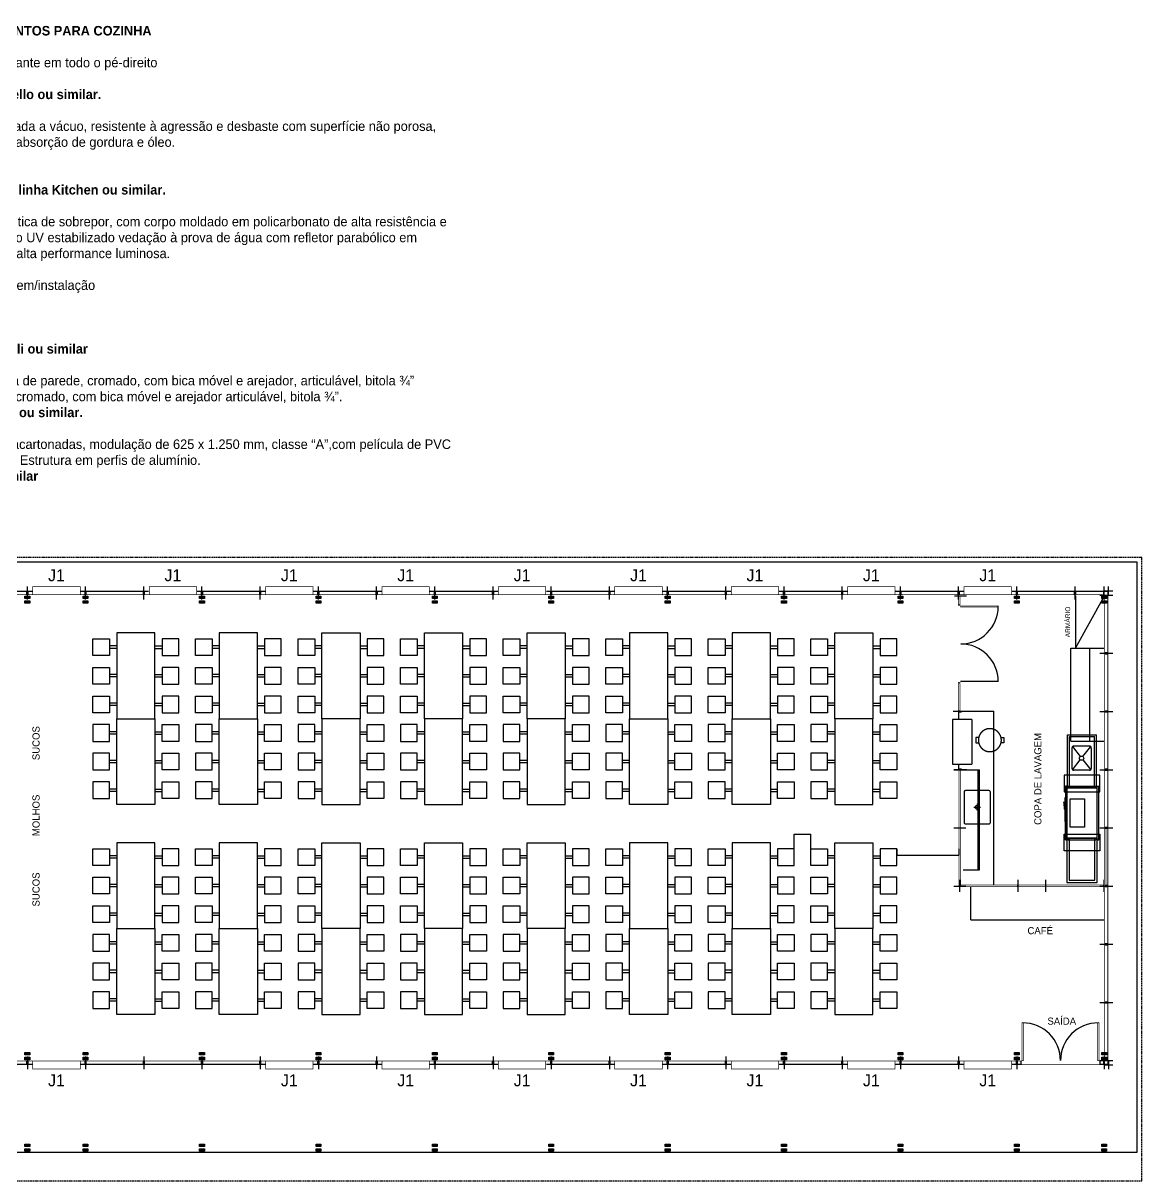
# Model space of a CAD drawing. Header units: millimetres. Extents: x -18806 to 201070, y -25046 to 92854.
# Drawn here: x 17945 to 41393, y 65958 to 90229 of the extents above; entities that cross this region are included whole.
import ezdxf
from ezdxf.enums import TextEntityAlignment as Align

# ---------------------------------------------------------------- set-up
doc = ezdxf.new("R2010")
doc.units = ezdxf.units.MM
doc.header["$LTSCALE"] = 50
for name, pattern in [('DASHED', [0.75, 0.5, -0.25]), ('HIDDEN', [0.375, 0.25, -0.125]), ('HIDDEN2', [0.1875, 0.125, -0.0625])]:
    doc.linetypes.add(name, pattern=pattern)
for name, color, linetype in [('9-LAYOUT', 8, 'Continuous'), ('HD1', 1, 'Continuous'), ('LAYA', 8, 'Continuous'), ('LAYC', 4, 'Continuous'), ('P1', 1, 'Continuous'), ('PILARES', 5, 'Continuous'), ('SOB', 8, 'HIDDEN2')]:
    doc.layers.add(name, color=color, linetype=linetype)
doc.styles.add('2', font='stylu.ttf', dxfattribs={"height": 0.35})
doc.styles.add('arial', font='ARIAL.TTF')
doc.styles.add('L1', font='txt', dxfattribs={"height": 0.18})
doc.dimstyles.new('RB', dxfattribs={"dimscale": 0, "dimtxt": 0.15, "dimasz": 0.15, "dimexe": 0.15, "dimexo": 0.2, "dimgap": 0.05, "dimtad": 1, "dimzin": 1, "dimtxsty": 'arial', "dimcen": 0.09, "dimclrd": 7, "dimclre": 7, "dimclrt": 7, "dimadec": 1, "dimazin": 0, "dimtfac": 1, "dimtofl": 0, "dimtmove": 2, "dimatfit": 2, "dimfxl": 0, "dimarcsym": 0})

# ---------------------------------------------------------------- blocks, each defined once
blk = doc.blocks.new('C1')
at = {"color": 24}
for p, q in [((0, 0), (0.18, 0)), ((0, 0), (0, -0.18)), ((0.09, 0), (0.09, -0.18)), ((0, -0.09), (0.18, -0.09))]:
    blk.add_line(p, q, dxfattribs=at)
at = {"color": 170, "const_width": 0.026}
blk.add_lwpolyline([(0, -0.077), (0.077, -0.077), (0.077, 0)], dxfattribs=at)
at = {"style": 'L1', "flags": 3}
blk.add_attdef('BLOCO', (-0.018, 0.09), '', height=0.18, dxfattribs=at)
blk = doc.blocks.new('j1')
at = {"color": 24}
for p, q in [((0, 0.09), (0, -0.18)), ((1.22, 0.09), (1.22, -0.18))]:
    blk.add_line(p, q, dxfattribs=at)
at = {"color": 24, "const_width": 0.014}
blk.add_lwpolyline([(0, -0.007), (1.22, -0.007)], dxfattribs=at)
at = {"color": 170, "const_width": 0.026}
for points in [[(0.013, -0.016), (0.013, -0.077), (0.105, -0.077)], [(1.115, -0.077), (1.207, -0.077), (1.207, -0.016)]]:
    blk.add_lwpolyline(points, dxfattribs=at)
at = {"color": 7, "const_width": 0.014}
blk.add_lwpolyline([(0.113, -0.016), (0.113, -0.177), (1.107, -0.177), (1.107, -0.016)], dxfattribs=at)
at = {"color": 7, "style": '2'}
blk.add_text('J1', height=0.25, dxfattribs=at).set_placement((0.61, -0.415), align=Align.MIDDLE)
at = {"style": 'L1', "flags": 3}
blk.add_attdef('BLOCO', (0, 0.199), '', height=0.18, dxfattribs=at)
blk = doc.blocks.new('f1')
at = {"color": 24}
for p, q in [((0, 0.09), (0, -0.18)), ((1.22, 0.09), (1.22, -0.18))]:
    blk.add_line(p, q, dxfattribs=at)
at = {"color": 24, "const_width": 0.014}
blk.add_lwpolyline([(0, -0.007), (1.22, -0.007)], dxfattribs=at)
at = {"color": 170, "const_width": 0.026}
blk.add_lwpolyline([(0.013, -0.016), (0.013, -0.077), (1.207, -0.077), (1.207, -0.016)], dxfattribs=at)
at = {"style": 'L1', "flags": 3}
blk.add_attdef('BLOCO', (0, 0.224), '', height=0.18, dxfattribs=at)
blk = doc.blocks.new('pilar')
for p, q in [((-0.05, 0.17), (0.05, 0.17)), ((-0.05, 0.12), (-0.05, 0.17)), ((0.05, 0.12), (-0.05, 0.12)), ((-0.05, 0.07), (0.05, 0.07)), ((-0.05, 0.02), (-0.05, 0.07)), ((0.05, 0.02), (-0.05, 0.02)), ((0.05, 0.17), (0.05, 0.12)), ((0.05, 0.07), (0.05, 0.02))]:
    blk.add_line(p, q)
for points in [[(0.05, 0.12), (-0.05, 0.12), (0.05, 0.17), (-0.05, 0.17)], [(0.05, 0.02), (-0.05, 0.02), (0.05, 0.07), (-0.05, 0.07)]]:
    blk.add_solid(points)
at = {"style": 'L1', "flags": 3}
blk.add_attdef('BLOCO', (0, -0.305), '', height=0.18, dxfattribs=at)
blk = doc.blocks.new('dp1e')
at = {"color": 24}
for p, q in [((0, 0.09), (0, -0.18)), ((1.83, 0.09), (1.83, -0.18))]:
    blk.add_line(p, q, dxfattribs=at)
at = {"color": 7, "const_width": 0.014}
for points in [[(0.136, 0.793), (0.136, 0), (0.108, 0), (0.108, 0.793)], [(1.694, 0.793), (1.694, 0), (1.722, 0), (1.722, 0.793)], [(0.101, -0.007), (0.08, -0.007), (0.08, -0.083), (0.101, -0.083)], [(1.729, -0.007), (1.75, -0.007), (1.75, -0.083), (1.729, -0.083)]]:
    blk.add_lwpolyline(points, close=True, dxfattribs=at)
at = {"color": 24, "const_width": 0.014}
for points in [[(0.071, -0.007), (0, -0.007)], [(1.759, -0.007), (1.83, -0.007)]]:
    blk.add_lwpolyline(points, dxfattribs=at)
at = {"color": 170, "const_width": 0.026}
for points in [[(0.071, -0.077), (0.013, -0.077), (0.013, -0.016)], [(1.759, -0.077), (1.817, -0.077), (1.817, -0.016)]]:
    blk.add_lwpolyline(points, dxfattribs=at)
at = {"color": 7, "const_width": 0.014}
blk.add_lwpolyline([(0.101, -0.083), (1.729, -0.083)], dxfattribs=at)
at = {"color": 7}
for centre, start, end in [((0.122, 0), 0, 90), ((1.708, 0), 90, 180)]:
    blk.add_arc(centre, 0.793, start, end, dxfattribs=at)
at = {"style": 'L1', "flags": 3}
blk.add_attdef('BLOCO', (0, 0.915), '', height=0.18, dxfattribs=at)
blk = doc.blocks.new('f2')
at = {"color": 24}
for p, q in [((0, 0.09), (0, -0.18)), ((0.61, 0.09), (0.61, -0.18))]:
    blk.add_line(p, q, dxfattribs=at)
at = {"color": 24, "const_width": 0.014}
blk.add_lwpolyline([(0, -0.007), (0.61, -0.007)], dxfattribs=at)
at = {"color": 170, "const_width": 0.026}
blk.add_lwpolyline([(0.013, -0.016), (0.013, -0.077), (0.597, -0.077), (0.597, -0.016)], dxfattribs=at)
at = {"style": 'L1', "flags": 3}
blk.add_attdef('BLOCO', (-0.019, 0.194), '', height=0.18, dxfattribs=at)
blk = doc.blocks.new('j1a')
at = {"color": 24}
for p, q in [((0, 0.09), (0, -0.18)), ((1.22, 0.09), (1.22, -0.18))]:
    blk.add_line(p, q, dxfattribs=at)
at = {"color": 24, "const_width": 0.014}
blk.add_lwpolyline([(0, -0.007), (1.22, -0.007)], dxfattribs=at)
at = {"color": 170, "const_width": 0.026}
for points in [[(0.013, -0.016), (0.013, -0.077), (0.105, -0.077)], [(1.115, -0.077), (1.207, -0.077), (1.207, -0.016)]]:
    blk.add_lwpolyline(points, dxfattribs=at)
at = {"color": 7, "const_width": 0.014}
blk.add_lwpolyline([(0.113, -0.016), (0.113, -0.177), (1.107, -0.177), (1.107, -0.016)], dxfattribs=at)
at = {"color": 7, "style": '2'}
blk.add_text('J1', height=0.25, rotation=180, dxfattribs=at).set_placement((0.61, -0.415), align=Align.MIDDLE)
at = {"style": 'L1', "flags": 3}
blk.add_attdef('BLOCO', (0, 0.199), '', height=0.18, dxfattribs=at)
blk = doc.blocks.new('MESA BANCO FIXO_06')
at = {"layer": 'LAYC'}
for p, q in [((0, 1.525), (-0.15, 1.525)), ((0, 1.475), (-0.15, 1.475)), ((0.8, 1.525), (0.95, 1.525)), ((0.8, 1.475), (0.95, 1.475)), ((0, 0.925), (-0.15, 0.925)), ((0, 0.875), (-0.15, 0.875)), ((0.8, 0.925), (0.95, 0.925)), ((0.8, 0.875), (0.95, 0.875)), ((0, 0.325), (-0.15, 0.325)), ((0, 0.275), (-0.15, 0.275)), ((0.8, 0.325), (0.95, 0.325)), ((0.8, 0.275), (0.95, 0.275))]:
    blk.add_line(p, q, dxfattribs=at)
for points in [[(0.8, 0), (0.8, 1.8), (0, 1.8), (0, 0)], [(-0.15, 1.325), (-0.5, 1.325), (-0.5, 1.675), (-0.15, 1.675)], [(0.95, 1.325), (1.3, 1.325), (1.3, 1.675), (0.95, 1.675)], [(-0.15, 0.725), (-0.5, 0.725), (-0.5, 1.075), (-0.15, 1.075)], [(0.95, 0.725), (1.3, 0.725), (1.3, 1.075), (0.95, 1.075)], [(-0.15, 0.125), (-0.5, 0.125), (-0.5, 0.475), (-0.15, 0.475)], [(0.95, 0.125), (1.3, 0.125), (1.3, 0.475), (0.95, 0.475)]]:
    blk.add_lwpolyline(points, close=True, dxfattribs=at)
blk = doc.blocks.new('dp1')
at = {"color": 24}
for p, q in [((0, 0.09), (0, -0.18)), ((2.44, 0.09), (2.44, -0.18))]:
    blk.add_line(p, q, dxfattribs=at)
at = {"color": 7, "const_width": 0.014}
for points in [[(0.441, 0.793), (0.441, 0), (0.413, 0), (0.413, 0.793)], [(1.999, 0.793), (1.999, 0), (2.027, 0), (2.027, 0.793)], [(0.406, -0.007), (0.385, -0.007), (0.385, -0.083), (0.406, -0.083)], [(2.034, -0.007), (2.055, -0.007), (2.055, -0.083), (2.034, -0.083)]]:
    blk.add_lwpolyline(points, close=True, dxfattribs=at)
at = {"color": 24, "const_width": 0.014}
for points in [[(0.376, -0.007), (0, -0.007)], [(2.064, -0.007), (2.44, -0.007)]]:
    blk.add_lwpolyline(points, dxfattribs=at)
at = {"color": 170, "const_width": 0.026}
for points in [[(0.376, -0.077), (0.013, -0.077), (0.013, -0.016)], [(2.064, -0.077), (2.427, -0.077), (2.427, -0.016)]]:
    blk.add_lwpolyline(points, dxfattribs=at)
at = {"color": 7, "const_width": 0.014}
blk.add_lwpolyline([(0.406, -0.083), (2.034, -0.083)], dxfattribs=at)
at = {"color": 7}
for centre, start, end in [((0.427, 0), 0, 90), ((2.013, 0), 90, 180)]:
    blk.add_arc(centre, 0.793, start, end, dxfattribs=at)
at = {"style": 'L1', "flags": 3}
blk.add_attdef('BLOCO', (0, 0.915), '', height=0.18, dxfattribs=at)
blk = doc.blocks.new('if11')
at = {"color": 24}
for p, q in [((0, -0.125), (0, 0.125)), ((1.22, -0.125), (1.22, 0.125))]:
    blk.add_line(p, q, dxfattribs=at)
at = {"color": 3, "const_width": 0.014}
blk.add_lwpolyline([(1.22, 0.018), (0, 0.018)], dxfattribs=at)
at = {"color": 24, "const_width": 0.014}
blk.add_lwpolyline([(0.007, 0.008), (0.007, -0.018), (1.213, -0.018), (1.213, 0.011)], dxfattribs=at)
at = {"style": 'L1', "flags": 3}
blk.add_attdef('BLOCO', (0, 0.305), '', height=0.18, dxfattribs=at)
blk = doc.blocks.new('71')
at = {"layer": 'LAYA', "linetype": 'Continuous'}
for p, q in [((-0.07, -0.35), (0.07, -0.35)), ((0, -0.42), (0, -0.28))]:
    blk.add_line(p, q, dxfattribs=at)
at = {"layer": 'LAYA'}
blk.add_circle((0, -0.35), 0.04, dxfattribs=at)
at = {"layer": 'LAYC'}
blk.add_lwpolyline([(-0.32, -0.625), (0.32, -0.625, 0.414214), (0.35, -0.595), (0.35, -0.105, 0.414214), (0.32, -0.075), (-0.32, -0.075, 0.414214), (-0.35, -0.105), (-0.35, -0.595, 0.414214)], format="xyb", close=True, dxfattribs=at)
blk = doc.blocks.new('Car80li')
at = {"layer": 'SOB'}
for points in [[(-0.225, 0.053), (-0.296, 0.053), (-0.296, -0.053), (-0.225, -0.053)], [(0.225, 0.053), (0.296, 0.053), (0.296, -0.053), (0.225, -0.053)]]:
    blk.add_lwpolyline(points, dxfattribs=at)
blk.add_circle((0, 0), 0.241, dxfattribs=at)
blk = doc.blocks.new('MLL')
at = {"layer": '9-LAYOUT'}
blk.add_line((-0.933, 0.018), (-0.933, 0.622), dxfattribs=at)
blk.add_circle((-0.308, 0.329), 0.0448, dxfattribs=at)
at = {"layer": 'HD1'}
for p, q in [((-0.562, 0.166), (-0.562, 0.491)), ((-0.095, 0.532), (-0.521, 0.532)), ((-0.054, 0.166), (-0.054, 0.491)), ((-0.521, 0.125), (-0.096, 0.125))]:
    blk.add_line(p, q, dxfattribs=at)
at = {"layer": 'HD1', "color": 6, "linetype": 'HIDDEN'}
for p, q in [((-0.55, 0.52), (-0.343, 0.357)), ((-0.066, 0.52), (-0.273, 0.356)), ((-0.343, 0.301), (-0.55, 0.137)), ((-0.272, 0.301), (-0.065, 0.138))]:
    blk.add_line(p, q, dxfattribs=at)
at = {"layer": 'HD1'}
for centre, radius, start, end in [((-0.521, 0.491), 0.041, 90, 180), ((-0.095, 0.491), 0.0406, 0, 90), ((-0.521, 0.166), 0.0406, 180, 270), ((-0.095, 0.166), 0.0406, 270, 0), ((-0.095, 0.166), 0.0406, 270, 295.9909)]:
    blk.add_arc(centre, radius, start, end, dxfattribs=at)
at = {"layer": 'LAYA'}
for p, q in [((-1.981, 0.634), (-0.933, 0.634)), ((-1.981, 0.634), (-1.981, 0.006)), ((-1.632, 0.676), (-1.132, 0.676)), ((-1.632, 0.666), (-1.632, 0.676)), ((-1.632, 0.64), (-1.632, 0.67)), ((-1.632, 0.666), (-1.132, 0.666)), ((-1.382, 0.676), (-1.24, 0.688)), ((-1.382, 0.681), (-1.382, 0.676)), ((-1.378, 0.686), (-1.241, 0.698)), ((-1.132, 0.666), (-1.132, 0.676)), ((-1.132, 0.67), (-1.132, 0.67)), ((-1.132, 0.64), (-1.132, 0.67)), ((-0.933, 0.634), (-0.933, 0.006)), ((-1.981, 0.006), (-0.933, 0.006))]:
    blk.add_line(p, q, dxfattribs=at)
at = {"layer": 'LAYA', "color": 8}
blk.add_lwpolyline([(-1.987, 0.59), (-2.864, 0.59), (-2.864, 0.05), (-1.987, 0.05)], dxfattribs=at)
at = {"layer": 'LAYA'}
blk.add_lwpolyline([(-1.757, 0.27), (-1.757, 0.57), (-1.157, 0.57), (-1.157, 0.27)], close=True, dxfattribs=at)
blk.add_circle((-1.234, 0.694), 0.00875, dxfattribs=at)
blk.add_arc((-1.377, 0.681), 0.005, 95, 185, dxfattribs=at)
at = {"layer": 'LAYC'}
for p, q in [((-2.017, 0.67), (-1.632, 0.67)), ((-2.017, 0.67), (-2.017, 0.64)), ((-2.017, 0.64), (-0.927, 0.64)), ((-2.017, 0.63), (-2.017, 0.64)), ((-1.987, 0.64), (-2.017, 0.61)), ((-2.017, 0.61), (-2.017, 0.03)), ((-1.987, 0.64), (-1.987, 0)), ((-0.897, 0.67), (-1.132, 0.67)), ((-0.927, 0.64), (-0.927, 0)), ((-0.927, 0.64), (-0.897, 0.61)), ((-0.927, 0.64), (-0.897, 0.64)), ((-0.897, 0.64), (-0.897, 0.67)), ((-0.897, 0.61), (-0.897, 0.03)), ((-1.987, 0), (-2.017, 0.03)), ((-2.017, 0.01), (-2.017, 0)), ((-0.927, 0), (-0.897, 0.03)), ((-0.897, 0.01), (-0.897, 0)), ((-2.017, 0), (-0.927, 0)), ((-2.017, 0), (-2.017, -0.03)), ((-2.017, -0.03), (-0.897, -0.03)), ((-0.927, 0), (-0.897, 0)), ((-0.897, 0), (-0.897, -0.03))]:
    blk.add_line(p, q, dxfattribs=at)
at = {"layer": 'LAYC', "color": 8}
blk.add_lwpolyline([(-1.987, 0.64), (-2.914, 0.64), (-2.914, 0), (-1.987, 0)], dxfattribs=at)
at = {"layer": 'LAYC', "linetype": 'HIDDEN2'}
for points in [[(-1.898, 0.696), (-1.898, -0.05), (-2.248, -0.05), (-2.248, 0.696)], [(-1.016, 0.696), (-1.016, -0.05), (-0.666, -0.05), (-0.666, 0.696)]]:
    blk.add_lwpolyline(points, close=True, dxfattribs=at)
at = {"layer": 'LAYC'}
blk.add_lwpolyline([(-0.897, 0.64), (-0.897, 0.63)], dxfattribs=at)
at = {"layer": 'P1'}
for p, q in [((-0.933, 0.622), (0.185, 0.622)), ((-0.933, 0.582), (0.144, 0.582)), ((0.144, 0.582), (0.144, 0.058)), ((0.185, 0.622), (0.185, 0.018)), ((-0.933, 0.058), (0.144, 0.058)), ((-0.933, 0.018), (0.185, 0.018))]:
    blk.add_line(p, q, dxfattribs=at)
blk = doc.blocks.new('*D144')
at = {"layer": 'Defpoints', "color": 0}
for p in [(36256, 72922), (37560, 72922), (37560, 72784)]:
    blk.add_point(p, dxfattribs=at)
at = {"layer": 'LAYC', "color": 7, "lineweight": -2}
for p, q in [((36256, 72922), (36256, 72784)), ((37560, 72922), (37560, 72784)), ((36256, 72784), (37560, 72784))]:
    blk.add_line(p, q, dxfattribs=at)
at = {"layer": 'LAYC', "color": 7}
for points in [[(36256, 72784), (36256, 72784), (36256, 72784)], [(37560, 72784), (37560, 72784), (37560, 72784)]]:
    blk.add_solid(points, dxfattribs=at)
at = {"layer": 'LAYC', "color": 7, "insert": (36908, 72784), "char_height": 0.15, "attachment_point": 5, "style": 'arial'}
blk.add_mtext('1304,00', dxfattribs=at)
blk = doc.blocks.new('*D145')
at = {"layer": 'Defpoints', "color": 0}
for p in [(34456, 73229), (34106, 72922), (34456, 72922)]:
    blk.add_point(p, dxfattribs=at)
at = {"layer": 'LAYC', "color": 7, "lineweight": -2}
for p, q in [((34106, 72922), (34106, 73229)), ((34106, 73229), (34456, 73229)), ((34456, 72922), (34456, 73229))]:
    blk.add_line(p, q, dxfattribs=at)
at = {"layer": 'LAYC', "color": 7}
for points in [[(34106, 73229), (34106, 73229), (34106, 73229)], [(34456, 73229), (34456, 73229), (34456, 73229)]]:
    blk.add_solid(points, dxfattribs=at)
at = {"layer": 'LAYC', "color": 7, "insert": (34281, 73229), "char_height": 0.15, "attachment_point": 5, "style": 'arial'}
blk.add_mtext('350,00', dxfattribs=at)

msp = doc.modelspace()

# ---------------------------------------------------------------- linework, layer by layer
at = {"color": 24}
for p, q in [((37469.422, 78225.228), (37719.422, 78225.228)), ((37439.422, 75807.402), (37689.422, 75807.402)), ((37723.062, 74578.228), (37453.062, 74578.228)), ((38793.234, 72270.228), (38793.234, 72020.228)), ((39374.478, 72270.228), (39374.478, 72020.228))]:
    msp.add_line(p, q, dxfattribs=at)
at = {"color": 1}
msp.add_lwpolyline([(-4016.938, 78928.228), (-18646.938, 78928.228), (-18646.938, 66558.228), (41293.062, 66558.228), (41293.062, 78928.228), (8353.062, 78928.228), (8353.062, 87468.228), (-4016.938, 87468.228)], close=True, dxfattribs=at)
at = {"color": 7, "linetype": 'DASHED'}
msp.add_lwpolyline([(-4616.938, 79028.228), (-18746.938, 79028.228), (-18747.427, 65958.228), (41393.062, 65958.228), (41393.062, 79028.228), (8453.062, 79028.228)], dxfattribs=at)
at = {"color": 24, "const_width": 14}
for points in [[(37546.422, 78051.228), (37546.422, 78218.228), (37576.547, 78218.228)], [(37546.422, 76377.228), (37546.422, 75814.402), (37576.547, 75814.402)], [(38800.234, 72136.884), (38800.234, 72163.228), (39367.478, 72163.228), (39367.478, 72134.472)]]:
    msp.add_lwpolyline(points, dxfattribs=at)
at = {"color": 3, "const_width": 14}
for points in [[(37582.422, 78225.228), (37582.422, 78051.228)], [(37582.422, 75807.402), (37582.422, 76377.228)], [(39374.478, 72127.228), (38793.234, 72127.228)]]:
    msp.add_lwpolyline(points, dxfattribs=at)
at = {"color": 7, "const_width": 14}
for points in [[(37582.422, 78022.228), (37546.422, 78022.228), (37546.422, 78043.228), (37582.422, 78043.228)], [(37582.422, 76406.228), (37546.422, 76406.228), (37546.422, 76385.228), (37582.422, 76385.228)]]:
    msp.add_lwpolyline(points, close=True, dxfattribs=at)
at = {"const_width": 14}
for points in [[(38382.422, 77992.228), (37596.422, 77992.228), (37596.422, 78008.228), (38382.422, 78008.228)], [(38382.422, 76436.228), (37596.422, 76436.228), (37596.422, 76420.228), (38382.422, 76420.228)]]:
    msp.add_lwpolyline(points, close=True, dxfattribs=at)
at = {"color": 170, "const_width": 26}
for points in [[(37617.062, 75785.228), (37556.062, 75785.228), (37556.062, 75636.228)], [(37556.062, 74683.228), (37556.062, 74591.228), (37617.062, 74591.228)]]:
    msp.add_lwpolyline(points, dxfattribs=at)
for centre, start, end in [((37596.422, 78000.228), 270, 0), ((37596.422, 76428.228), 0, 90)]:
    msp.add_arc(centre, 786, start, end)
at = {"layer": 'LAYC'}
for p, q in [((40005.243, 78225.228), (40005.243, 77127.228)), ((40005.243, 77127.228), (40610.062, 78225.228)), ((39905.243, 75177.228), (39905.243, 77127.228)), ((39905.243, 77127.228), (40610.062, 77127.228)), ((37582.422, 75807.402), (38293.636, 75807.402)), ((38293.636, 72163.228), (38293.636, 75807.402)), ((37827.304, 75628.228), (37426.304, 75628.228)), ((37426.304, 75628.228), (37426.304, 74691.228)), ((37827.304, 75628.228), (37827.304, 74691.228)), ((39905.243, 75177.228), (40610.062, 75177.228)), ((37426.304, 74691.228), (37827.304, 74691.228)), ((37810.062, 71427.228), (37810.062, 72127.228)), ((37810.062, 71427.228), (40610.062, 71427.228))]:
    msp.add_line(p, q, dxfattribs=at)
at = {"layer": 'LAYC', "linetype": 'HIDDEN'}
for p, q in [((40305.243, 75177.228), (40305.243, 77127.228)), ((37646.688, 74578.228), (37993.636, 74578.228)), ((37963.636, 72478.228), (37963.636, 74578.228)), ((37993.636, 72478.228), (37993.636, 74578.228)), ((37646.688, 72478.228), (37993.636, 72478.228))]:
    msp.add_line(p, q, dxfattribs=at)

# ---------------------------------------------------------------- block references
at = {"color": 7, "yscale": 1000, "zscale": 1000}
for name, p, xscale, rotation in [('j1a', (19253.062, 78238.228), 1000, 180), ('j1a', (21693.062, 78238.228), 1000, 180), ('j1a', (24133.062, 78238.228), 1000, 180), ('j1a', (26573.062, 78238.228), 1000, 180), ('j1a', (29013.062, 78238.228), 1000, 180), ('j1a', (31453.062, 78238.228), 1000, 180), ('j1a', (33893.062, 78238.228), 1000, 180), ('j1a', (36333.062, 78238.228), 1000, 180), ('j1a', (38773.062, 78238.228), 1000, 180), ('f1', (18033.062, 78238.228), 1000, 180), ('f1', (20473.062, 78238.228), 1000, 180), ('f1', (22913.062, 78238.228), 1000, 180), ('f1', (25353.062, 78238.228), 1000, 180), ('f1', (27793.062, 78238.228), 1000, 180), ('f1', (30233.062, 78238.228), 1000, 180), ('f1', (32673.062, 78238.228), 1000, 180), ('f1', (35113.062, 78238.228), 1000, 180), ('f1', (37553.062, 78238.228), 1000, 180), ('f1', (39993.062, 78238.228), 1000, 180), ('f2', (40603.062, 78238.228), 1000, 180), ('C1', (40603.062, 78238.228), 1000, 90), ('f1', (40603.062, 77018.228), 1000, 90), ('f1', (40603.062, 75798.228), 1000, 90), ('f1', (40603.062, 74578.228), 1000, 90), ('if11', (37578.062, 74578.228), 1000, 270), ('f1', (40603.062, 73358.228), 1000, 90), ('if11', (37578.062, 72138.228), -1000, 270), ('f1', (40603.062, 72138.228), 1000, 90), ('if11', (40658.062, 73358.228), 1000, 270), ('if11', (37573.234, 72145.228), -1000, 180), ('if11', (40594.478, 72145.228), 1000, 180), ('f1', (40603.062, 70918.228), 1000, 90), ('f1', (40603.062, 69698.228), 1000, 90), ('f1', (40603.062, 68478.228), 1000, 90)]:
    msp.add_blockref(name, p, dxfattribs=dict(at, xscale=xscale, rotation=rotation))
for name, p, xscale in [('dp1', (18033.062, 68478.228), -1000), ('dp1e', (38773.062, 68478.228), 1000), ('j1', (18033.062, 68478.228), 1000), ('f1', (19253.062, 68478.228), 1000), ('f1', (21693.062, 68478.228), -1000), ('f1', (21693.062, 68478.228), 1000), ('j1', (22913.062, 68478.228), 1000), ('f1', (24133.062, 68478.228), 1000), ('j1', (25353.062, 68478.228), 1000), ('f1', (26573.062, 68478.228), 1000), ('j1', (27793.062, 68478.228), 1000), ('f1', (29013.062, 68478.228), 1000), ('j1', (30233.062, 68478.228), 1000), ('f1', (31453.062, 68478.228), 1000), ('j1', (32673.062, 68478.228), 1000), ('f1', (33893.062, 68478.228), 1000), ('j1', (35113.062, 68478.228), 1000), ('f1', (36333.062, 68478.228), 1000), ('j1', (37553.062, 68478.228), 1000), ('C1', (40603.062, 68478.228), 1000)]:
    msp.add_blockref(name, p, dxfattribs=dict(at, xscale=xscale))
at = {"layer": 'LAYC', "yscale": 1000, "zscale": 1000}
for name, p, xscale in [('MESA BANCO FIXO_06', (19906.062, 75647.228), 1000), ('MESA BANCO FIXO_06', (22056.062, 75647.228), 1000), ('MESA BANCO FIXO_06', (25006.062, 75647.228), -1000), ('MESA BANCO FIXO_06', (27156.062, 75647.228), -1000), ('MESA BANCO FIXO_06', (29306.062, 75647.228), -1000), ('MESA BANCO FIXO_06', (30656.062, 75647.228), 1000), ('MESA BANCO FIXO_06', (32806.062, 75647.228), 1000), ('MESA BANCO FIXO_06', (35756.062, 75647.228), -1000), ('Car80li', (38207.616, 75197.042), -1000), ('MESA BANCO FIXO_06', (19906.062, 71247.228), 1000), ('MESA BANCO FIXO_06', (22056.062, 71247.228), 1000), ('MESA BANCO FIXO_06', (25006.062, 71247.228), -1000), ('MESA BANCO FIXO_06', (27156.062, 71247.228), -1000), ('MESA BANCO FIXO_06', (29306.062, 71247.228), -1000), ('MESA BANCO FIXO_06', (30656.062, 71247.228), 1000), ('MESA BANCO FIXO_06', (32806.062, 71247.228), 1000), ('MESA BANCO FIXO_06', (35756.062, 71247.228), -1000)]:
    msp.add_blockref(name, p, dxfattribs=dict(at, xscale=xscale))
for name, p, xscale, rotation in [('MESA BANCO FIXO_06', (19906.062, 75647.228), -1000, 180), ('MESA BANCO FIXO_06', (22056.062, 75647.228), -1000, 180), ('MESA BANCO FIXO_06', (25006.062, 75647.228), 1000, 180), ('MESA BANCO FIXO_06', (27156.062, 75647.228), 1000, 180), ('MESA BANCO FIXO_06', (29306.062, 75647.228), 1000, 180), ('MESA BANCO FIXO_06', (30656.062, 75647.228), -1000, 180), ('MESA BANCO FIXO_06', (32806.062, 75647.228), -1000, 180), ('MESA BANCO FIXO_06', (35756.062, 75647.228), 1000, 180), ('MLL', (40459.631, 75127.228), 1000, 90), ('71', (38293.636, 73790.224), 1000, 270), ('MESA BANCO FIXO_06', (19906.062, 71247.228), -1000, 180), ('MESA BANCO FIXO_06', (22056.062, 71247.228), -1000, 180), ('MESA BANCO FIXO_06', (25006.062, 71247.228), 1000, 180), ('MESA BANCO FIXO_06', (27156.062, 71247.228), 1000, 180), ('MESA BANCO FIXO_06', (29306.062, 71247.228), 1000, 180), ('MESA BANCO FIXO_06', (30656.062, 71247.228), -1000, 180), ('MESA BANCO FIXO_06', (32806.062, 71247.228), -1000, 180), ('MESA BANCO FIXO_06', (35756.062, 71247.228), 1000, 180)]:
    msp.add_blockref(name, p, dxfattribs=dict(at, xscale=xscale, rotation=rotation))
at = {"layer": 'PILARES', "color": 7, "xscale": 1000, "yscale": 1000, "zscale": 1000, "rotation": 180}
for p in [(18033.062, 78238.228), (19253.062, 78238.228), (21693.062, 78238.228), (24133.062, 78238.228), (26573.062, 78238.228), (29013.062, 78238.228), (31453.062, 78238.228), (33893.062, 78238.228), (36333.062, 78238.228), (38773.062, 78238.228), (40603.062, 78238.228)]:
    msp.add_blockref('pilar', p, dxfattribs=at)
at = {"layer": 'PILARES', "color": 7, "xscale": 1000, "yscale": 1000, "zscale": 1000}
for p in [(18033.062, 68478.228), (19253.062, 68478.228), (21693.062, 68478.228), (24133.062, 68478.228), (26573.062, 68478.228), (29013.062, 68478.228), (31453.062, 68478.228), (33893.062, 68478.228), (36333.062, 68478.228), (38773.062, 68478.228), (40603.062, 68478.228), (18033.062, 66558.228), (19253.062, 66558.228), (21693.062, 66558.228), (24133.062, 66558.228), (26573.062, 66558.228), (29013.062, 66558.228), (31453.062, 66558.228), (33893.062, 66558.228), (36333.062, 66558.228), (38773.062, 66558.228), (40603.062, 66558.228)]:
    msp.add_blockref('pilar', p, dxfattribs=at)

# ---------------------------------------------------------------- texts
at = {"color": 7, "style": '2'}
for s, height, p in [('ARMÁRIO', 100, (39890.181, 77676.228)), ('SUCOS', 150, (18289.187, 75134.43)), ('COPA DE LAVAGEM', 150, (39288.245, 74384.166)), ('MOLHOS', 150, (18289.187, 73619.966)), ('SUCOS', 150, (18289.187, 72066.316))]:
    msp.add_text(s, height=height, rotation=90, dxfattribs=at).set_placement(p, align=Align.CENTER)
for s, p in [('CAFÉ', (39262.371, 71128.905)), ('SAÍDA', (39714.318, 69231.41))]:
    msp.add_text(s, height=150, dxfattribs=at).set_placement(p, align=Align.CENTER)
at = {"layer": 'LAYC', "insert": (14381.181, 90170.346), "char_height": 200, "width": 12524.74085, "attachment_point": 1, "style": '2'}
msp.add_mtext('{\\fStylus BT|b1|i0|c0|p34;\\C7;SUGESTÃO DE ACABAMENTOS PARA COZINHA\\P\\PParede:\\fStylus BT|b0|i0|c0|p34; Azulejo branco brilhante em todo o pé-direito\\P\\fSymbol|b0|i0|c2|p18;   ·   \\fStylus BT|b0|i0|c0|p34;Rejuntamento antiácido\\P\\fStylus BT|b1|i0|c0|p34;Referencia: Eliane, Portobello ou similar.\\P\\fStylus BT|b0|i0|c0|p34;\\P\\fStylus BT|b1|i0|c0|p34;Piso:\\fStylus BT|b0|i0|c0|p34; Placa cerâmica extrudada a vácuo, resistente à agressão e desbaste com superfície não porosa, antiderrapante e que evitam absorção de gordura e óleo. \\P\\fSymbol|b0|i0|c2|p18;   ·   \\fStylus BT|b0|i0|c0|p34;Rejuntamento antiácido\\P\\fSymbol|b0|i0|c2|p18;   ·   \\fStylus BT|b0|i0|c0|p34;Cor cinza claro\\P\\fStylus BT|b1|i0|c0|p34;Referencia: Cerâmica Gail, linha Kitchen ou similar.\\P\\fStylus BT|b0|i0|c0|p34;\\P\\fStylus BT|b1|i0|c0|p34;Luminária:\\fStylus BT|b0|i0|c0|p34; Luminária hermética de sobrepor, com corpo moldado em policarbonato de alta resistência e alto-extinguivel, com proteção UV estabilizado vedação à prova de água com refletor parabólico em policarbonato metalizado de alta performance luminosa.\\PAcompanha:\\P\\fSymbol|b0|i0|c2|p18;   ·   \\fStylus BT|b0|i0|c0|p34;Acessórios para montagem/instalação\\P\\fSymbol|b0|i0|c2|p18;   ·   \\fStylus BT|b0|i0|c0|p34;Reator (220V)\\P\\fSymbol|b0|i0|c2|p18;   ·   \\fStylus BT|b0|i0|c0|p34;Cabo sem plug e \\P\\fSymbol|b0|i0|c2|p18;   ·   \\fStylus BT|b0|i0|c0|p34;Lâmpadas (2 x 32W)\\P\\fStylus BT|b1|i0|c0|p34;Referencia: Aureon/Beghelli ou similar\\P\\fStylus BT|b0|i0|c0|p34;\\P\\fStylus BT|b1|i0|c0|p34;Metais:\\fStylus BT|b0|i0|c0|p34; Torneira misturadora de parede, cromado, com bica móvel e arejador, articulável, bitola ¾”\\PTorneira simples de parede, cromado, com bica móvel e arejador articulável, bitola ¾”.\\P\\fStylus BT|b1|i0|c0|p34;Referencia: DOCOL, DECA ou similar. \\P\\fStylus BT|b0|i0|c0|p34;\\P\\fStylus BT|b1|i0|c0|p34;Forro\\fStylus BT|b0|i0|c0|p34;: Em placas de gesso acartonadas, modulação de 625 x 1.250 mm, classe “A”,com película de PVC de 0,1 mm na face aparente. Estrutura em perfis de alumínio.\\P\\fStylus BT|b1|i0|c0|p34;Referencia: GIPREX ou similar}', dxfattribs=at)

# ---------------------------------------------------------------- dimensions: what is measured, and where the dimension line sits
at = {"layer": 'LAYC'}
for base, p1, p2, picture, middle in [((34456.062, 73229.359), (34106.062, 72922.228), (34456.062, 72922.228), '*D145', (34281.062, 73229.499)), ((37560.062, 72783.857), (36256.062, 72922.228), (37560.062, 72922.228), '*D144', (36908.062, 72783.998))]:
    dim = msp.add_linear_dim(base=base, p1=p1, p2=p2, dimstyle='RB', override={"dimscale": 1}, dxfattribs=at)
    dim.commit()
    dim.dimension.update_dxf_attribs({"geometry": picture, "text_midpoint": middle})

doc.saveas('drawing.dxf')
